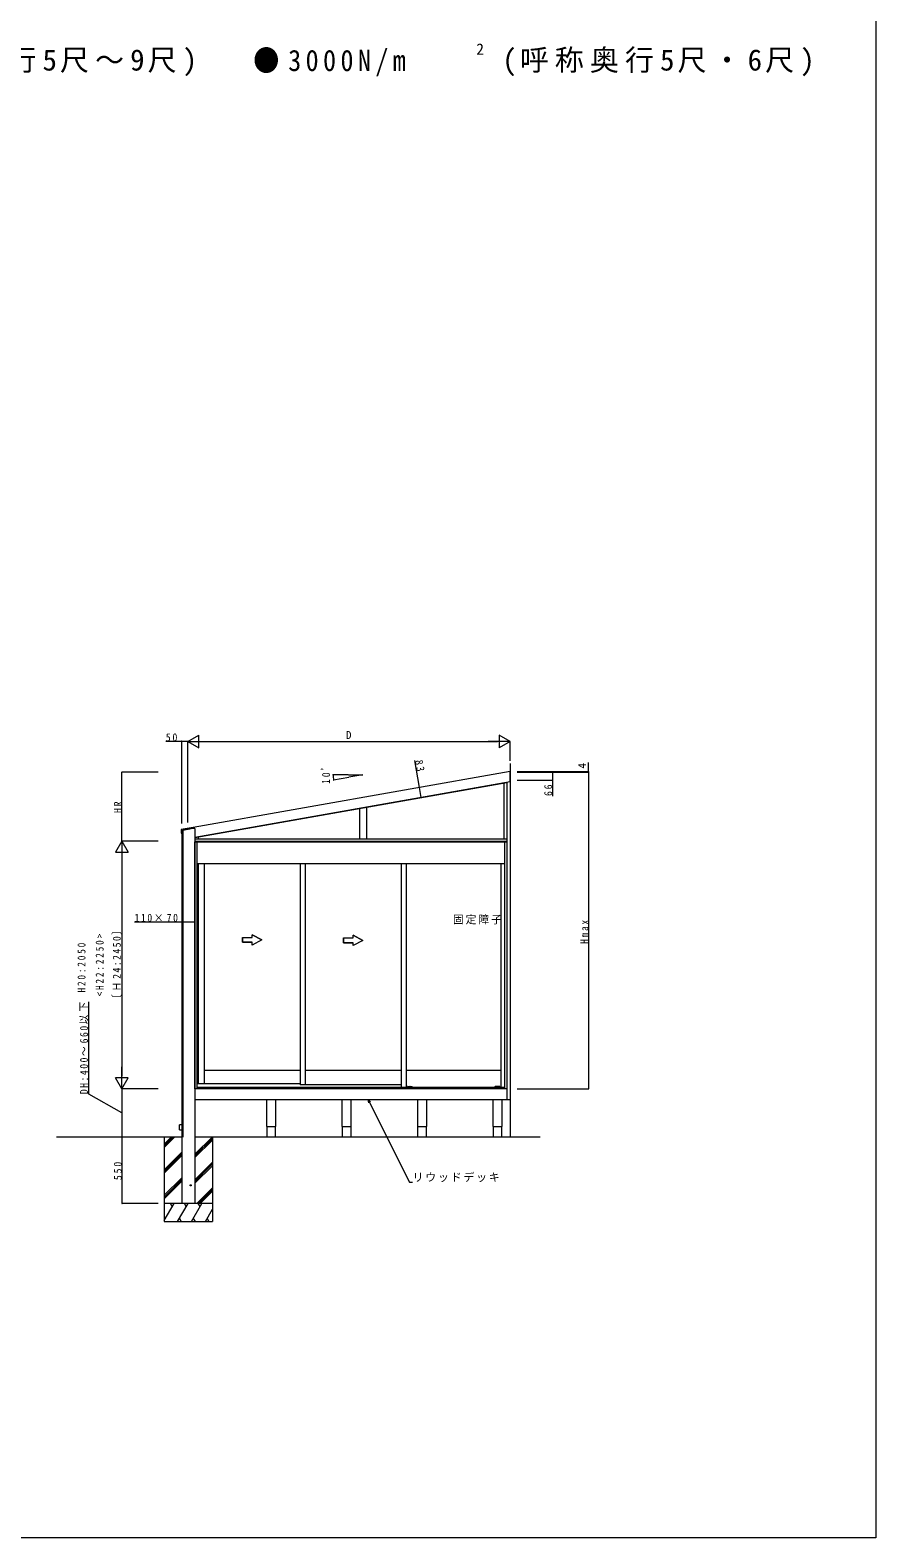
# Model space of a CAD drawing. Units: millimetres, scale not verified. Extents: x -7920 to 7920, y -12800 to 12777.
# Drawn here: x 915 to 7920, y -12800 to -317 of the extents above; entities that cross this region are included whole.
import ezdxf
from ezdxf.enums import TextEntityAlignment as Align

# ---------------------------------------------------------------- set-up
doc = ezdxf.new("R2010")
doc.units = ezdxf.units.MM
doc.header["$LTSCALE"] = 60
doc.linetypes.add('USER1', pattern=[4, 3, -1])
for name, color, linetype, lineweight in [('0-1_USER1', 7, 'Continuous', 18), ('0-2_YKK_ZWAK', 7, 'Continuous', 18), ('0-3_YKK_A1', 4, 'Continuous', 18), ('0-4_YKK_D', 6, 'Continuous', 18), ('0-5_YKK_Z1', 7, 'Continuous', 18)]:
    doc.layers.add(name, color=color, linetype=linetype, lineweight=lineweight)
doc.styles.add('ＭＳ ゴシック', font='')
doc.styles.get('ＭＳ ゴシック').set_extended_font_data('MS Gothic')

msp = doc.modelspace()

# ---------------------------------------------------------------- linework, layer by layer
at = {"layer": '0-2_YKK_ZWAK'}
for p, q in [((7920, 12160), (7920, -12800)), ((7920, -12800), (-7920, -12800))]:
    msp.add_line(p, q, dxfattribs=at)
at = {"layer": '0-3_YKK_A1'}
for p, q in [((4890.22, -6456.16), (2264.85, -6919.08)), ((3550.81, -6482.55), (3670.69, -6482.55)), ((3670.69, -6482.55), (3554.43, -6503.05)), ((4890.22, -6389.5), (4890.22, -9481.45)), ((4890.22, -6540.44), (4890.22, -6456.16)), ((4890.22, -6540.44), (2280.22, -7000.65)), ((4864.22, -6547.56), (2280.22, -7003.19)), ((4838.22, -6552.15), (4838.22, -7012.95)), ((4864.22, -6545.03), (4864.22, -9171.45)), ((3644.22, -6762.68), (3644.22, -7012.95)), ((3702.22, -6752.46), (3702.22, -7012.95)), ((2166.22, -6935.7), (2166.23, -6935.65)), ((2166.22, -6935.7), (2166.22, -6964.65)), ((2166.23, -6964.71), (2166.22, -6964.65)), ((2166.23, -6935.65), (2166.24, -6935.6)), ((2166.25, -6964.76), (2166.23, -6964.71)), ((2166.24, -6935.6), (2166.26, -6935.55)), ((2166.27, -6964.82), (2166.25, -6964.76)), ((2166.26, -6935.55), (2166.29, -6935.51)), ((2166.31, -6964.86), (2166.27, -6964.82)), ((2166.29, -6935.51), (2166.33, -6935.47)), ((2166.36, -6964.9), (2166.31, -6964.86)), ((2166.33, -6935.47), (2166.37, -6935.44)), ((2166.41, -6964.93), (2166.36, -6964.9)), ((2166.37, -6935.44), (2166.42, -6935.42)), ((2166.46, -6964.94), (2166.41, -6964.93)), ((2166.42, -6935.42), (2166.47, -6935.41)), ((2166.52, -6964.95), (2166.46, -6964.94)), ((2264.38, -6918.14), (2166.47, -6935.41)), ((2166.52, -6964.95), (2169.82, -6964.95)), ((2169.82, -6964.95), (2169.82, -6961.45)), ((2169.82, -6961.45), (2177.31, -6961.45)), ((2170.22, -6961.45), (2170.22, -9481.45)), ((2177.31, -6961.45), (2177.42, -6961.45)), ((2177.48, -6961.44), (2177.42, -6961.45)), ((2177.54, -6961.43), (2177.48, -6961.44)), ((2177.59, -6961.4), (2177.54, -6961.43)), ((2177.63, -6961.36), (2177.59, -6961.4)), ((2177.67, -6961.32), (2177.63, -6961.36)), ((2177.7, -6961.26), (2177.67, -6961.32)), ((2177.72, -6961.21), (2177.7, -6961.26)), ((2177.72, -6940.64), (2177.73, -6940.59)), ((2177.72, -6961.15), (2177.72, -6940.64)), ((2177.72, -6961.15), (2177.72, -6961.21)), ((2177.73, -6940.59), (2177.74, -6940.54)), ((2177.74, -6940.54), (2177.76, -6940.49)), ((2177.76, -6940.49), (2177.79, -6940.45)), ((2177.79, -6940.45), (2177.83, -6940.41)), ((2177.83, -6940.41), (2177.87, -6940.38)), ((2177.87, -6940.38), (2177.92, -6940.36)), ((2177.92, -6940.36), (2177.97, -6940.34)), ((2177.97, -6940.34), (2223.03, -6932.4)), ((2265.22, -6925.45), (2178.22, -6940.79)), ((2178.22, -6940.79), (2178.22, -9481.45)), ((2223.03, -6932.4), (2263.62, -6925.24)), ((2263.92, -6925.33), (2263.62, -6925.24)), ((2263.92, -6925.33), (2265.6, -6925.04)), ((2264.38, -6918.14), (2264.44, -6918.14)), ((2264.44, -6918.14), (2264.5, -6918.14)), ((2264.5, -6918.14), (2264.55, -6918.16)), ((2264.55, -6918.16), (2264.61, -6918.19)), ((2264.61, -6918.19), (2264.65, -6918.23)), ((2264.65, -6918.23), (2264.69, -6918.28)), ((2264.69, -6918.28), (2264.71, -6918.33)), ((2264.71, -6918.33), (2264.73, -6918.39)), ((2265.84, -6924.69), (2264.73, -6918.39)), ((2280.22, -6925.45), (2265.22, -6925.45)), ((2265.65, -6925.02), (2265.6, -6925.04)), ((2265.71, -6924.99), (2265.65, -6925.02)), ((2265.75, -6924.96), (2265.71, -6924.99)), ((2265.79, -6924.91), (2265.75, -6924.96)), ((2265.82, -6924.86), (2265.79, -6924.91)), ((2265.84, -6924.8), (2265.82, -6924.86)), ((2265.84, -6924.69), (2265.84, -6924.75)), ((2265.84, -6924.75), (2265.84, -6924.8)), ((2280.22, -6925.45), (2280.22, -9481.45)), ((2280.22, -7012.95), (4864.22, -7012.95)), ((2280.22, -7032.95), (4864.22, -7032.95)), ((2280.22, -7036.45), (4864.22, -7036.45)), ((2280.22, -9081.45), (2280.22, -7036.45)), ((2297.72, -9081.45), (2297.72, -7036.45)), ((2306.22, -6998.61), (2306.22, -7012.95)), ((4846.72, -9081.45), (4846.72, -7036.45)), ((4864.22, -7036.45), (4864.22, -9081.45)), ((2297.72, -7216.45), (4846.72, -7216.45)), ((2307.72, -7216.45), (2307.72, -9041.45)), ((2355.72, -7216.45), (2355.72, -9041.45)), ((3152.22, -7216.45), (3152.22, -9049.45)), ((3192.22, -7216.45), (3192.22, -9049.45)), ((3988.72, -7216.45), (3988.72, -9071.45)), ((4028.72, -7216.45), (4028.72, -9071.45)), ((4816.72, -9071.45), (4816.72, -7216.45)), ((2673.97, -7828.87), (2753.97, -7828.87)), ((2673.97, -7868.87), (2673.97, -7828.87)), ((2673.97, -7828.87), (2753.97, -7828.87)), ((2753.97, -7806.33), (2833.97, -7848.87)), ((2753.97, -7828.87), (2753.97, -7806.33)), ((2753.97, -7828.87), (2753.97, -7806.33)), ((2833.97, -7848.87), (2753.97, -7806.33)), ((2833.97, -7848.87), (2753.97, -7891.4)), ((2833.97, -7848.87), (2753.97, -7891.4)), ((3511.47, -7833.18), (3590.47, -7833.18)), ((3511.47, -7873.18), (3511.47, -7833.18)), ((3511.47, -7833.18), (3590.47, -7833.18)), ((3590.47, -7810.65), (3670.47, -7853.18)), ((3590.47, -7833.18), (3590.47, -7810.65)), ((3590.47, -7833.18), (3590.47, -7810.65)), ((3670.47, -7853.18), (3590.47, -7810.65)), ((3670.47, -7853.18), (3590.47, -7895.72)), ((3670.47, -7853.18), (3590.47, -7895.72)), ((2753.97, -7868.87), (2673.97, -7868.87)), ((2753.97, -7891.4), (2753.97, -7868.87)), ((2753.97, -7891.4), (2753.97, -7868.87)), ((3590.47, -7873.18), (3511.47, -7873.18)), ((3590.47, -7895.72), (3590.47, -7873.18)), ((3590.47, -7895.72), (3590.47, -7873.18)), ((3152.22, -8930.45), (2355.72, -8930.45)), ((3988.72, -8930.45), (3192.22, -8930.45)), ((4816.72, -8930.45), (4028.72, -8930.45)), ((4864.22, -9081.45), (2280.22, -9081.45)), ((3152.22, -9041.45), (2297.72, -9041.45)), ((4846.72, -9071.45), (2297.72, -9071.45)), ((3988.72, -9049.45), (3152.22, -9049.45)), ((4041.22, -9070.25), (4041.22, -9064.45)), ((4042.22, -9063.45), (4079.22, -9063.45)), ((4045.22, -9071.25), (4042.22, -9071.25)), ((4045.22, -9071.25), (4045.22, -9065.35)), ((4045.22, -9065.35), (4076.22, -9065.35)), ((4076.17, -9065.65), (4045.27, -9065.65)), ((4045.27, -9071.15), (4045.27, -9065.65)), ((4045.27, -9068), (4060.22, -9068)), ((4045.27, -9069.44), (4076.17, -9069.44)), ((4076.17, -9071.15), (4045.27, -9071.15)), ((4061.22, -9063.45), (4060.22, -9063.45)), ((4061.22, -9066.75), (4060.22, -9066.75)), ((4060.22, -9068.84), (4060.22, -9066.75)), ((4060.22, -9068.84), (4061.22, -9068.84)), ((4061.22, -9068.84), (4061.22, -9066.75)), ((4061.22, -9068), (4076.17, -9068)), ((4076.17, -9065.65), (4076.17, -9071.15)), ((4076.22, -9071.25), (4076.22, -9065.35)), ((4079.22, -9071.25), (4076.22, -9071.25)), ((4080.22, -9064.45), (4080.22, -9070.25)), ((4765.22, -9064.45), (4765.22, -9070.25)), ((4803.22, -9063.45), (4766.22, -9063.45)), ((4766.22, -9071.25), (4769.22, -9071.25)), ((4769.22, -9071.25), (4769.22, -9065.35)), ((4800.22, -9065.35), (4769.22, -9065.35)), ((4769.27, -9065.65), (4800.17, -9065.65)), ((4769.27, -9065.65), (4769.27, -9071.15)), ((4784.22, -9068), (4769.27, -9068)), ((4800.17, -9069.44), (4769.27, -9069.44)), ((4769.27, -9071.15), (4800.17, -9071.15)), ((4784.22, -9063.45), (4785.22, -9063.45)), ((4784.22, -9066.75), (4785.22, -9066.75)), ((4784.22, -9068.84), (4784.22, -9066.75)), ((4785.22, -9068.84), (4784.22, -9068.84)), ((4785.22, -9068.84), (4785.22, -9066.75)), ((4800.17, -9068), (4785.22, -9068)), ((4800.17, -9071.15), (4800.17, -9065.65)), ((4800.22, -9071.25), (4800.22, -9065.35)), ((4800.22, -9071.25), (4803.22, -9071.25)), ((4804.22, -9070.25), (4804.22, -9064.45)), ((2280.22, -9171.45), (4890.22, -9171.45)), ((2947.22, -9171.45), (2947.22, -9393.45)), ((3572.22, -9171.45), (3572.22, -9393.45)), ((4197.22, -9171.45), (4197.22, -9393.45)), ((4822.22, -9171.45), (4822.22, -9393.45)), ((2170.22, -9380.14), (2152.22, -9380.45)), ((2152.22, -9422.45), (2170.22, -9422.76)), ((2170.22, -9481.45), (2170.22, -10031.45)), ((2280.22, -9481.45), (2280.22, -10031.45)), ((2874.57, -9393.45), (2874.57, -9481.45)), ((2944.87, -9393.45), (2944.87, -9481.45)), ((3499.57, -9393.45), (3499.57, -9481.45)), ((3569.87, -9393.45), (3569.87, -9481.45)), ((4124.57, -9393.45), (4124.57, -9481.45)), ((4194.87, -9393.45), (4194.87, -9481.45)), ((4749.57, -9393.45), (4749.57, -9481.45)), ((4819.87, -9393.45), (4819.87, -9481.45))]:
    msp.add_line(p, q, dxfattribs=at)
for points in [[(2673.97, -7828.87), (2673.97, -7868.87), (2753.97, -7868.87)], [(3511.47, -7833.18), (3511.47, -7873.18), (3590.47, -7873.18)], [(2872.22, -9171.45), (2872.22, -9393.45), (2947.22, -9393.45)], [(3497.22, -9171.45), (3497.22, -9393.45), (3572.22, -9393.45)], [(4122.22, -9171.45), (4122.22, -9393.45), (4197.22, -9393.45)], [(4747.22, -9171.45), (4747.22, -9393.45), (4822.22, -9393.45)], [(2152.22, -9422.45), (2152.22, -9401.45), (2152.22, -9380.45)]]:
    msp.add_lwpolyline(points, dxfattribs=at)
at = {"layer": '0-3_YKK_A1', "linetype": 'USER1'}
msp.add_circle((2244.22, -9881.45), 4.5, dxfattribs=at)
at = {"layer": '0-3_YKK_A1'}
for centre, start, end in [((4042.22, -9064.45), 90, 180), ((4042.22, -9070.25), 180, 270), ((4079.22, -9064.45), 0, 90), ((4079.22, -9070.25), 270, 0), ((4766.22, -9064.45), 90, 180), ((4766.22, -9070.25), 180, 270), ((4803.22, -9064.45), 0, 90), ((4803.22, -9070.25), 270, 0)]:
    msp.add_arc(centre, 1, start, end, dxfattribs=at)
at = {"layer": '0-4_YKK_D'}
for p, q in [((2170.22, -6206.16), (2037.92, -6206.16)), ((2170.22, -6885.01), (2170.22, -6205.16)), ((2220.22, -6206.16), (2170.22, -6206.16)), ((2220.22, -6206.16), (2311.16, -6153.66)), ((2220.22, -6876.2), (2220.22, -6205.16)), ((2220.22, -6876.2), (2220.22, -6205.16)), ((2220.22, -6206.16), (2402.09, -6206.16)), ((2220.22, -6206.16), (2311.16, -6258.66)), ((2311.16, -6258.66), (2311.16, -6153.66)), ((2325.22, -6206.16), (4785.22, -6206.16)), ((4890.22, -6206.16), (4708.36, -6206.16)), ((4799.29, -6153.66), (4799.29, -6258.66)), ((4890.22, -6206.16), (4799.29, -6153.66)), ((4890.22, -6206.16), (4799.29, -6258.66)), ((4890.22, -6365.26), (4890.22, -6205.16)), ((4139.88, -6588.47), (4100.33, -6364.13)), ((1975.22, -6460.22), (1674.22, -6460.22)), ((1675.22, -7031.45), (1675.22, -6460.22)), ((3549.81, -6482.55), (3423.62, -6482.55)), ((4948.44, -6456.16), (5541.22, -6456.16)), ((4948.44, -6460.22), (5241.22, -6460.22)), ((4948.44, -6460.22), (5541.22, -6460.22)), ((4948.44, -6460.22), (5541.22, -6460.22)), ((5240.22, -6460.22), (5240.22, -6526.22)), ((5540.22, -6456.16), (5540.22, -6381.46)), ((5540.22, -6460.22), (5540.22, -6456.16)), ((5540.22, -6460.22), (5540.22, -9081.45)), ((3553.44, -6503.22), (3427.38, -6525.45)), ((4154.3, -6670.2), (4139.88, -6588.47)), ((4948.44, -6526.22), (5241.22, -6526.22)), ((5240.22, -6526.22), (5240.22, -6658.52)), ((1675.22, -7031.45), (1622.72, -7122.38)), ((1975.22, -7031.45), (1674.22, -7031.45)), ((1975.22, -7031.45), (1674.22, -7031.45)), ((1675.22, -7031.45), (1675.22, -7213.32)), ((1675.22, -7031.45), (1727.72, -7122.38)), ((1622.72, -7122.38), (1727.72, -7122.38)), ((1675.22, -7136.45), (1675.22, -8976.45)), ((2170.22, -7700.95), (1777.92, -7700.95)), ((2280.22, -7700.95), (2170.22, -7700.95)), ((1402.27, -9127.09), (1402.27, -8362.29)), ((1675.22, -9081.45), (1675.22, -8899.58)), ((1727.72, -8990.52), (1622.72, -8990.52)), ((1675.22, -9081.45), (1622.72, -8990.52)), ((1975.22, -9081.45), (1674.22, -9081.45)), ((1675.22, -9081.45), (1727.72, -8990.52)), ((1675.22, -9081.45), (1675.22, -9481.45)), ((4948.44, -9081.45), (5541.22, -9081.45)), ((1675.22, -9281.45), (1402.27, -9127.09)), ((3715.2, -9171.45), (3726.59, -9194.26)), ((3715.2, -9171.45), (3732.7, -9191.21)), ((3720.47, -9197.32), (3715.2, -9171.45)), ((3726.59, -9194.26), (4056.62, -9855.31)), ((1675.22, -9481.45), (1675.22, -10031.45)), ((4056.62, -9855.31), (4082.72, -9855.31)), ((1975.22, -10031.45), (1674.22, -10031.45))]:
    msp.add_line(p, q, dxfattribs=at)
for centre, radius, start, end in [((2170.22, -6206.16), 1.59, 0, 180), ((2170.22, -6206.16), 1.59, 180, 0), ((1675.22, -6460.22), 1.59, 90, 270), ((1675.22, -6460.22), 1.59, 270, 90), ((3424.62, -6482.55), 1.59, 90, 270), ((3424.62, -6482.55), 1.59, 270, 90), ((3670.69, -6482.55), 246.06, 180, 190), ((5240.22, -6460.22), 1.59, 90, 270), ((5240.22, -6460.22), 1.59, 270, 90), ((5540.22, -6456.16), 1.59, 90, 270), ((5540.22, -6460.22), 1.59, 90, 270), ((5540.22, -6460.22), 1.59, 90, 270), ((5540.22, -6456.16), 1.59, 270, 90), ((5540.22, -6460.22), 1.59, 270, 90), ((5540.22, -6460.22), 1.59, 270, 90), ((3428.36, -6525.28), 1.59, 100, 280), ((3428.36, -6525.28), 1.59, 280, 100), ((4139.88, -6588.47), 1.59, 100, 280), ((4139.88, -6588.47), 1.59, 280, 100), ((5240.22, -6526.22), 1.59, 90, 270), ((5240.22, -6526.22), 1.59, 270, 90), ((4154.3, -6670.2), 1.59, 100, 280), ((4154.3, -6670.2), 1.59, 280, 100), ((2170.22, -7700.95), 1.59, 0, 180), ((2170.22, -7700.95), 1.59, 180, 0), ((2280.22, -7700.95), 1.59, 0, 180), ((2280.22, -7700.95), 1.59, 180, 0), ((5540.22, -9081.45), 1.59, 90, 270), ((5540.22, -9081.45), 1.59, 270, 90), ((1675.22, -9481.45), 1.59, 90, 270), ((1675.22, -9481.45), 1.59, 270, 90), ((1675.22, -10031.45), 1.59, 90, 270), ((1675.22, -10031.45), 1.59, 270, 90)]:
    msp.add_arc(centre, radius, start, end, dxfattribs=at)
at = {"layer": '0-5_YKK_Z1'}
for p, q in [((2170.22, -9481.45), (1134.28, -9481.45)), ((2025.22, -9481.45), (2025.22, -10181.45)), ((2025.22, -9568), (2111.77, -9481.45)), ((2025.22, -9553.85), (2097.63, -9481.45)), ((2025.22, -9539.71), (2083.49, -9481.45)), ((2280.22, -9623.08), (2421.85, -9481.45)), ((5140.22, -9481.45), (2280.22, -9481.45)), ((2425.22, -9481.45), (2425.22, -10181.45)), ((2025.22, -9751.84), (2170.22, -9606.84)), ((2280.22, -9637.22), (2425.22, -9492.22)), ((2280.22, -9651.36), (2425.22, -9506.36)), ((2025.22, -9765.98), (2170.22, -9620.99)), ((2025.22, -9780.13), (2170.22, -9635.13)), ((2280.22, -9835.21), (2425.22, -9690.21)), ((2280.22, -9849.35), (2425.22, -9704.35)), ((2280.22, -9863.49), (2425.22, -9718.49)), ((2025.22, -9963.97), (2170.22, -9818.97)), ((2025.22, -9978.12), (2170.22, -9833.12)), ((2025.22, -9992.26), (2170.22, -9847.26)), ((2296.11, -10031.45), (2425.22, -9902.34)), ((2310.25, -10031.45), (2425.22, -9916.48)), ((2324.39, -10031.45), (2425.22, -9930.62)), ((2025.22, -10173.54), (2107.26, -10031.45)), ((2425.22, -10031.45), (2025.22, -10031.45)), ((2092.26, -10057.43), (2077.26, -10031.45)), ((2136.13, -10181.45), (2222.73, -10031.45)), ((2169.88, -10031.45), (2170.22, -10031.11)), ((2207.73, -10057.43), (2192.73, -10031.45)), ((2250.7, -10181.45), (2337.3, -10031.45)), ((2322.3, -10057.43), (2307.3, -10031.45)), ((2366.17, -10181.45), (2425.22, -10079.17)), ((2025.22, -10181.45), (2425.22, -10181.45)), ((2151.13, -10155.47), (2166.13, -10181.45)), ((2265.7, -10155.47), (2280.7, -10181.45)), ((2381.17, -10155.47), (2396.17, -10181.45))]:
    msp.add_line(p, q, dxfattribs=at)

# ---------------------------------------------------------------- texts
at = {"layer": '0-1_USER1', "style": 'ＭＳ ゴシック'}
msp.add_text('2', height=93.84, dxfattribs=at).set_placement((4609.92, -548.81), align=Align.BOTTOM_LEFT)
at = {"layer": '0-1_USER1', "char_height": 176, "attachment_point": 7, "style": 'ＭＳ ゴシック'}
for s, insert in [('\\T1.21;(呼称奥行5尺～9尺)', (-289.72, -698.16)), ('\\T1.34;\\W0.9;●3000N/m', (2762.6, -698.16)), ('\\T1.21;(呼称奥行5尺・6尺)', (4825.3, -698.16))]:
    msp.add_mtext(s, dxfattribs=dict(at, insert=insert))
at = {"layer": '0-3_YKK_A1', "color": 7, "insert": (4416.34, -7720.91), "char_height": 65.98, "attachment_point": 7, "style": 'ＭＳ ゴシック'}
msp.add_mtext('\\T1.17;固定障子', dxfattribs=at)
at = {"layer": '0-4_YKK_D', "color": 7, "style": 'ＭＳ ゴシック'}
msp.add_text('D', height=65.98, dxfattribs=at).set_placement((3531.22, -6205.56), align=Align.BOTTOM_LEFT)
msp.add_text('4', height=65.98, rotation=90, dxfattribs=at).set_placement((5539.62, -6430.06), align=Align.BOTTOM_LEFT)
at = {"layer": '0-4_YKK_D', "color": 7, "char_height": 65.98, "attachment_point": 7, "style": 'ＭＳ ゴシック'}
for s, insert in [('\\T1.37;\\W0.9;50', (2038.52, -6205.56)), ('\\T1.32;\\W0.9;110×70', (1778.92, -7699.95)), ('\\T1.17;リウッドデッキ', (4082.72, -9854.71))]:
    msp.add_mtext(s, dxfattribs=dict(at, insert=insert))
for s, insert, rotation in [('\\T1.37;\\W0.9;83', (4101.49, -6364.94), 280), ('\\T1.38;\\W0.9;10ﾟ', (3398.04, -6558.69), 88.848), ('\\T1.37;\\W0.9;66', (5239.62, -6657.92), 90), ('\\T1.37;\\W0.9;HR', (1674.42, -6798.63), 90), ('\\T1.39;\\W0.85;Hmax', (5539.42, -7881.23), 90), ('\\T1.4;\\W0.85;\\~<H22:2250>', (1524.22, -8370.85), 90), ('\\T1.29;\\W0.9;〔Ｈ24:2450〕', (1674.22, -8380.45), 90), ('\\T1.4;\\W0.85;H20:2050', (1374.22, -8284.45), 90), ('\\T1.3;\\W0.9;DH:400～660以下', (1401.47, -9126.29), 90), ('\\T1.38;\\W0.9;550', (1674.42, -9838.05), 90)]:
    msp.add_mtext(s, dxfattribs=dict(at, insert=insert, rotation=rotation))

doc.saveas('drawing.dxf')
